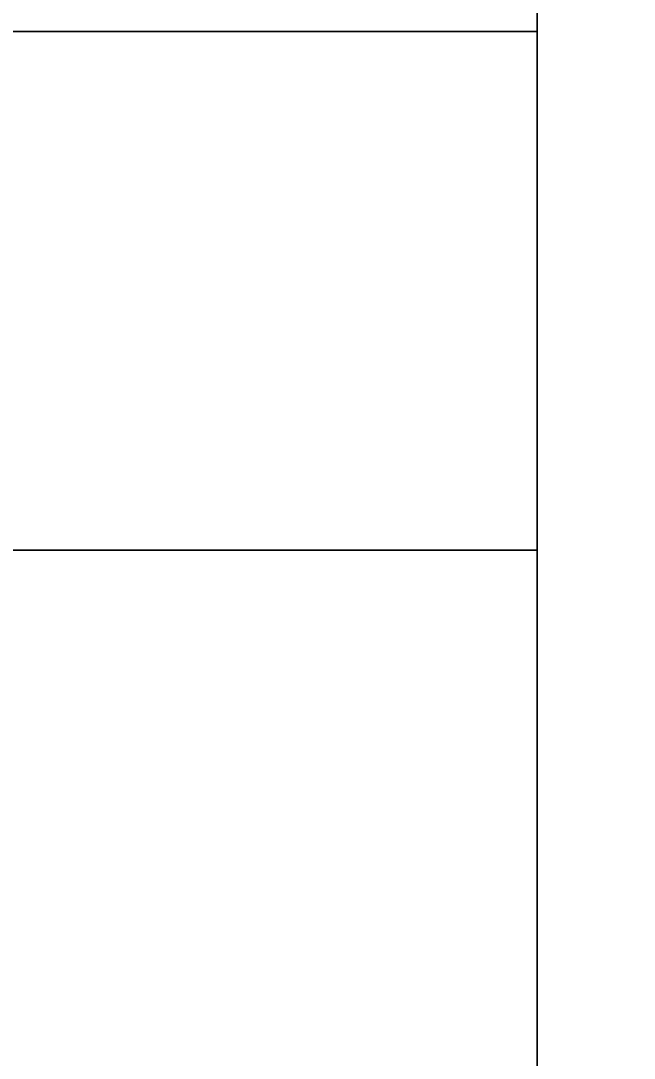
# Model space of a CAD drawing. Header units: inches. Extents: x 1913 to 24953, y -2945 to 1064.
# Drawn here: x 10622.52 to 10636.71, y -1114.28 to -1090.28 of the extents above; entities that cross this region are included whole.
import ezdxf

# ---------------------------------------------------------------- set-up
doc = ezdxf.new("R2010")
doc.units = ezdxf.units.IN
doc.header["$MEASUREMENT"] = 0
for name, color, linetype, lineweight in [('A-ANNO-DIMS', 211, 'Continuous', 9), ('A-WALL', 113, 'Continuous', 13), ('G-IMPT', 8, 'Continuous', 9), ('Q-SPCQ', 91, 'Continuous', 9)]:
    doc.layers.add(name, color=color, linetype=linetype, lineweight=lineweight)
doc.styles.add('Arial', font='arial.ttf', dxfattribs={"height": 12})
doc.dimstyles.new('Linear_-_3_32__Arial', dxfattribs={"dimscale": 12, "dimtxt": 12.243113, "dimasz": 1.333333, "dimexe": 1, "dimexo": 0.666667, "dimgap": 0.666667, "dimtad": 1, "dimdec": 5, "dimrnd": 0.03125, "dimzin": 1, "dimdsep": 46, "dimlunit": 4, "dimtxsty": 'Arial', "dimblk1": 'OBLIQUE', "dimblk2": 'OBLIQUE', "dimsah": 1, "dimcen": 0.09, "dimdle": 1, "dimazin": 0, "dimtfac": 1, "dimtdec": 4, "dimtix": 1, "dimtmove": 0, "dimatfit": 3, "dimfxl": 1, "dimtvp": 1, "dimtfill": 1, "dimfrac": 2, "dimtolj": 1, "dimtzin": 0, "dimarcsym": 2})

# ---------------------------------------------------------------- blocks, each defined once
blk = doc.blocks.new('Locker_Block_-_small_296 - 12ZLKR06_dwg-421959-FloorPlan')
at = {"layer": 'G-IMPT'}
for p, q in [((0, 36), (18, 36)), ((0, 36), (0, 24)), ((18, 36), (0, 36)), ((0, 36), (0, 24)), ((0, 24), (0, 36)), ((0, 36), (0, 36)), ((0, 36), (0, 24)), ((18, 36), (0, 36)), ((18, 36), (0, 36)), ((0, 36), (0, 36)), ((0, 24), (0, 12)), ((0, 24), (0, 12)), ((0, 24), (0, 12)), ((0, 24), (0, 12)), ((0, 12), (0, 0)), ((0, 0), (0, 12)), ((18, 12), (0, 12)), ((0, 12), (18, 12)), ((0, 12), (0, 0)), ((0, 0), (0, 12)), ((0, 12), (0, 12)), ((0, 12), (18, 12)), ((0, 12), (0, 12)), ((18, 12), (0, 12)), ((0, 12), (18, 12)), ((0, 12), (0, 12)), ((18, 12), (0, 12)), ((0, 0), (18, 0)), ((0, 0), (18, 0)), ((0, 0), (0, 0)), ((18, 0), (0, 0)), ((18, 0), (0, 0)), ((0, 0), (0, 0))]:
    blk.add_line(p, q, dxfattribs=at)
blk = doc.blocks.new('Locker_Block_-_small_296 - Locker_Block_-_small_296-421965-FloorPlan')
blk.add_blockref('Locker_Block_-_small_296 - 12ZLKR06_dwg-421959-FloorPlan', (0, 0))
blk = doc.blocks.new('_Oblique')
at = {"color": 0, "linetype": 'ByBlock', "lineweight": -2}
blk.add_line((-0.5, -0.5), (0.5, 0.5), dxfattribs=at)
blk = doc.blocks.new('*D231')
at = {"layer": 'A-ANNO-DIMS', "color": 0, "lineweight": -2, "transparency": 16777216}
for p, q in [((10867.462, -1065.462), (10867.462, -1144.964)), ((10639.462, -1136.278), (10639.462, -1120.964)), ((10879.462, -1132.964), (10627.462, -1132.964))]:
    blk.add_line(p, q, dxfattribs=at)
at = {"layer": 'Defpoints', "color": 0, "transparency": 16777216}
for p in [(10867.462, -1057.462), (10639.462, -1132.964), (10639.462, -1144.278)]:
    blk.add_point(p, dxfattribs=at)
at = {"layer": 'A-ANNO-DIMS', "color": 0, "lineweight": -2, "transparency": 16777216, "xscale": 16, "yscale": 16, "zscale": 16, "rotation": 180}
blk.add_blockref('_Oblique', (10639.462, -1132.964), dxfattribs=at)
at = {"layer": 'A-ANNO-DIMS', "color": 0, "lineweight": -2, "transparency": 16777216, "xscale": 16, "yscale": 16, "zscale": 16}
blk.add_blockref('_Oblique', (10867.462, -1132.964), dxfattribs=at)
at = {"layer": 'A-ANNO-DIMS', "color": 0, "lineweight": 0, "transparency": 16777216, "insert": (10753.462, -1118.837), "char_height": 12, "width": 103.97228, "attachment_point": 5, "style": 'Arial', "bg_fill": 3, "box_fill_scale": 1.25, "bg_fill_color": 256, "bg_fill_true_color": 13158600, "bg_fill_transparency": 0}
blk.add_mtext('\\A1;19\'-0"', dxfattribs=at)
blk = doc.blocks.new('*D238')
at = {"layer": 'A-ANNO-DIMS', "color": 0, "lineweight": -2, "transparency": 16777216}
for p, q in [((10807.273, -699.526), (10807.273, -1203.526)), ((10849.462, -711.526), (10795.273, -711.526)), ((10297.57, -1191.526), (10819.273, -1191.526))]:
    blk.add_line(p, q, dxfattribs=at)
at = {"layer": 'Defpoints', "color": 0, "transparency": 16777216}
for p in [(10857.462, -711.526), (10289.57, -1191.526), (10807.273, -1191.526)]:
    blk.add_point(p, dxfattribs=at)
at = {"layer": 'A-ANNO-DIMS', "color": 0, "lineweight": -2, "transparency": 16777216, "xscale": 16, "yscale": 16, "zscale": 16}
for p, rotation in [((10807.273, -711.526), 90), ((10807.273, -1191.526), 270)]:
    blk.add_blockref('_Oblique', p, dxfattribs=dict(at, rotation=rotation))
at = {"layer": 'A-ANNO-DIMS', "color": 0, "lineweight": 0, "transparency": 16777216, "insert": (10793.146, -951.526), "char_height": 12, "width": 62.38337, "attachment_point": 5, "rotation": 90, "style": 'Arial', "bg_fill": 3, "box_fill_scale": 1.25, "bg_fill_color": 256, "bg_fill_true_color": 13158600, "bg_fill_transparency": 0}
blk.add_mtext('\\A1;40\'-0"', dxfattribs=at)

msp = doc.modelspace()

# ---------------------------------------------------------------- linework, layer by layer
at = {"layer": 'A-WALL', "lineweight": 0}
msp.add_line((10634.461831, -1016.525584), (10634.461831, -1126.525584), dxfattribs=at)

# ---------------------------------------------------------------- block references
at = {"layer": 'Q-SPCQ', "lineweight": 0, "rotation": 180.0000000000001}
for p in [(10634.461831, -1054.525584), (10634.461831, -1090.525584)]:
    msp.add_blockref('Locker_Block_-_small_296 - Locker_Block_-_small_296-421965-FloorPlan', p, dxfattribs=at)

# ---------------------------------------------------------------- next in the draw order: dimensions: what is measured, and where the dimension line sits
at = {"layer": 'A-ANNO-DIMS', "lineweight": 0}
dim = msp.add_linear_dim(base=(10639.461831, -1132.963864), p1=(10867.461831, -1057.461906), p2=(10639.461831, -1144.277572), angle=180, dimstyle='Linear_-_3_32__Arial', override={"dimpost": '<>', "dimfxl": 243.969178}, dxfattribs=at)
dim.commit()
dim.dimension.update_dxf_attribs({"geometry": '*D231', "text_midpoint": (10753.461831, -1118.836988)})

# ---------------------------------------------------------------- next in the draw order: dimensions: what is measured, and where the dimension line sits
dim = msp.add_linear_dim(base=(10807.273284, -1191.525584), p1=(10857.461831, -711.525584), p2=(10289.569578, -1191.525584), angle=90, dimstyle='Linear_-_3_32__Arial', override={"dimpost": '<>', "dimfxl": 743.573541}, dxfattribs=at)
dim.commit()
dim.dimension.update_dxf_attribs({"geometry": '*D238', "text_midpoint": (10793.146408, -951.525584)})

doc.saveas('drawing.dxf')
